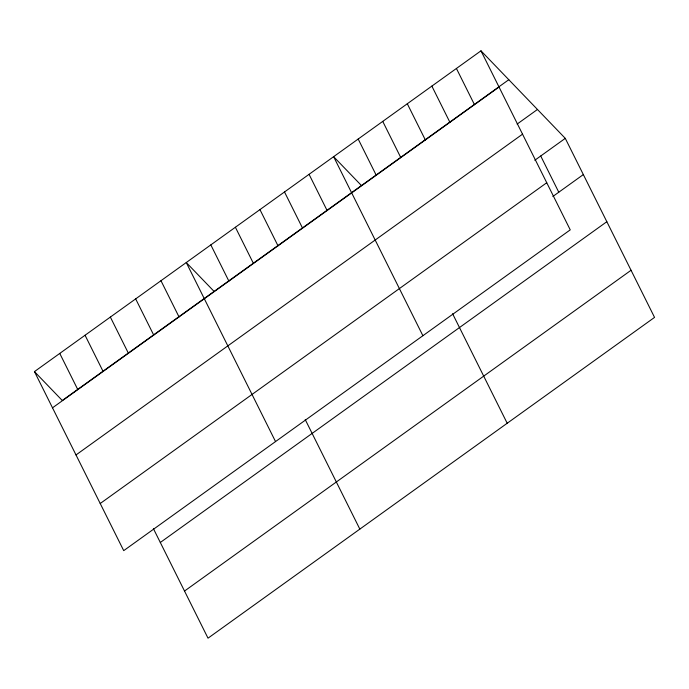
<?xml version="1.0" encoding="UTF-8"?>
<svg xmlns="http://www.w3.org/2000/svg" width="689" height="689" viewBox="0 0 689 689"><rect width="100%" height="100%" fill="white"/><g stroke="black" fill="none" stroke-linecap="round" stroke-linejoin="round"><path stroke-width="1.03" d="M480.982 50.822L570.242 229.859L123.719 550.64L34.45 371.604L480.982 50.822L565.281 138.36L654.55 317.396L208.018 638.178L153.397 528.627M508.801 79.709L62.268 400.49L34.45 371.604M52.51 407.819L499.034 87.038M517.138 124.072L537.463 109.473M76.005 454.947L522.538 134.174M534.793 160.261L565.281 138.36M100.215 503.513L546.747 182.731M552.854 196.477L583.342 174.575M160.313 542.484L606.837 221.703M184.523 591.05L631.055 270.269M361.449 185.565L333.622 156.679L422.891 335.715M214.09 291.421L186.271 262.535L275.54 441.58M540.727 155.998L558.779 192.222M456.419 68.469L474.48 104.685M431.865 86.108L449.917 122.323M407.302 103.755L425.363 139.97M382.739 121.393L400.8 157.609M452.578 313.702L507.199 423.253M358.185 139.04L376.237 175.256M309.068 174.326L327.12 210.541M284.505 191.964L302.566 228.18M259.951 209.611L278.003 245.827M235.388 227.249L253.449 263.465M305.218 419.558L359.839 529.109M210.825 244.896L228.886 281.112M160.968 280.716L179.028 316.931M135.664 298.888L153.725 335.112M110.361 317.069L128.421 353.285M85.057 335.25L103.117 371.466M59.754 353.423L77.814 389.638"/></g></svg>
